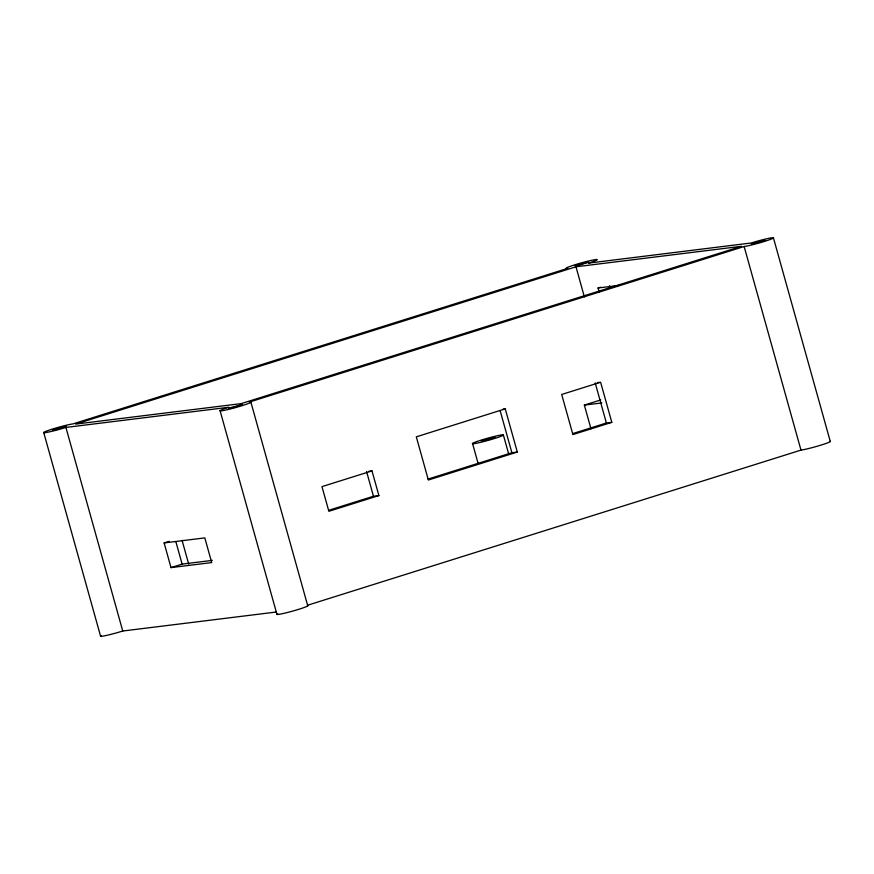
<?xml version="1.0" encoding="UTF-8"?>
<svg xmlns="http://www.w3.org/2000/svg" width="874" height="874" viewBox="0 0 874 874"><rect width="100%" height="100%" fill="white"/><g stroke="black" fill="none" stroke-linecap="round" stroke-linejoin="round"><path stroke-width="1.31" d="M575.977 266.788L75.667 424.098L241.18 403.624L741.48 246.304L575.977 266.788L584.378 296.887M599.127 291.894L598.034 287.994L600.514 287.218M744.135 246.512L249.385 402.073A16.049 1.114 -15.6 0 1 242.273 405.602A16.049 1.114 -15.6 0 1 221.592 410.813A16.049 1.114 -15.6 0 1 228.704 407.284L65.911 427.43A16.049 1.114 -15.6 0 1 45.23 432.63A16.049 1.114 -15.6 0 1 52.342 429.101A16.049 1.114 -15.6 0 1 73.023 423.89L567.772 268.329A16.049 1.114 -15.6 0 1 574.884 264.8A16.049 1.114 -15.6 0 1 595.565 259.589A16.049 1.114 -15.6 0 1 588.453 263.129L751.247 242.983A16.049 1.114 -15.6 0 1 771.928 237.772A16.049 1.114 -15.6 0 1 764.816 241.3A16.049 1.114 -15.6 0 1 744.135 246.512L800.977 450.11L307.528 605.256M505.248 408.868L416.308 436.836L428.369 480.023L517.31 452.055L505.248 408.868L503.085 409.13M371.996 470.9L321.971 486.632L328.864 511.301L378.89 495.58L371.996 470.9L368.741 471.304M590.955 428.719L584.356 405.088L600.788 399.921M164.126 542.929L204.822 537.892L211.705 562.572L171.009 567.608L164.126 542.929L169.064 541.377M328.569 510.361L373.46 496.246L378.89 495.58M428.096 479.072L511.88 452.721L517.31 452.055M572.667 433.613L606.381 423.005L611.811 422.339L600.613 382.233L561.698 394.469L572.896 434.575L611.811 422.339M171.009 567.608L182.131 564.112L212.327 560.376M598.034 287.994L620.332 285.23M597.357 382.637L599.531 382.375M584.356 405.088L601.847 402.925M101.351 635.54A16.049 1.114 -15.6 0 0 105.732 635.573A16.049 1.114 -15.6 0 0 122.753 631.017L276.129 612.04M773.457 237.936L830.3 441.534M609.517 285.798L610.249 288.398M595.194 382.91L606.381 423.005M500.19 410.846L511.88 452.721M503.391 435.066A16.049 1.114 -15.6 0 1 479.323 442.637A16.049 1.114 -15.6 0 1 481.181 440.114A16.049 1.114 -15.6 0 1 503.391 435.066L508.526 453.453M472.539 443.479L478.034 463.165M366.577 471.567L373.46 496.246M250.914 402.237L307.757 605.835M220.062 410.649L276.905 614.236M182.076 540.383L188.675 564.014M175.969 542.033L182.131 564.112M65.911 427.43L122.753 631.017M43.7 432.466L100.543 636.064M830.049 441.294A16.049 1.114 -15.6 0 1 819.779 445.478A16.049 1.114 -15.6 0 1 800.977 450.11M307.506 605.595A16.049 1.114 -15.6 0 1 291.25 611.494A16.049 1.114 -15.6 0 1 277.703 613.723M52.516 429.932L56.854 429.396L66.096 426.37L52.516 429.932M228.879 408.103L233.205 407.568L242.459 404.542L228.879 408.103M575.059 265.63L581.188 264.625L588.639 262.058L575.059 265.63M751.421 243.802L755.759 243.267L765.001 240.241L751.421 243.802M481.356 440.944L487.484 439.939L494.946 437.371L481.356 440.944"/></g></svg>
